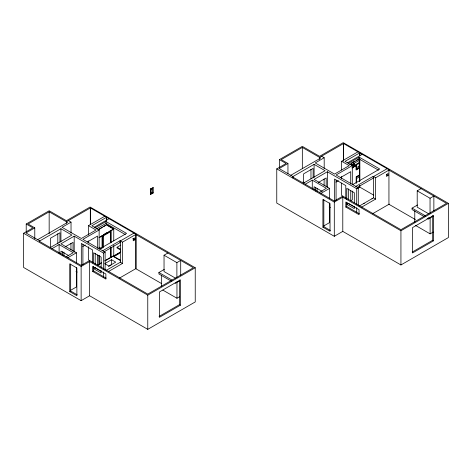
<?xml version="1.0" encoding="UTF-8"?>
<svg xmlns="http://www.w3.org/2000/svg" width="472" height="472" viewBox="0 0 472 472"><rect width="100%" height="100%" fill="white"/><g stroke="black" fill="none" stroke-linecap="round" stroke-linejoin="round"><path stroke-width="0.71" d="M357.758 188.234L359.77 187.077L359.77 185.62L359.67 187.13M26.22 223.999L49.165 210.754L66.404 220.707L90.081 207.037L195.237 267.748L195.237 301.944L147.765 329.35L89.615 295.779L81.131 300.676L23.6 267.459L23.6 233.262L32.934 227.876L26.22 223.999L26.22 232.006M37.636 239.676L67.52 222.418L49.165 211.822L28.072 223.999L34.78 227.876L34.78 238.791M34.78 227.876L25.989 232.95L39.795 240.921M119.339 278.173L136.083 268.503L136.083 234.307L90.388 207.928L66.404 221.775L66.404 223.232M71.03 233.044L71.03 222.129L62.044 227.315L81.367 238.472L96.017 230.012L88.459 225.645L88.459 235.109M50.244 247.576L71.915 235.068L60.929 228.719L39.259 241.233L81.131 265.411L89.615 260.514M150.32 189.054L153.252 187.626L153.252 192.883L150.556 194.44L150.32 189.054L153.252 187.626M88.459 225.645L104.772 216.229M150.951 189.419L152.621 188.723L152.621 192.517L150.951 193.213M52.056 248.626L59.112 244.549L73.225 252.697L66.168 256.774M106.589 217.273L106.584 220.914L106.584 217.279L91.851 225.781L99.144 229.988L99.144 248.909M105.12 269.801L105.12 252.184L103.539 253.098L74.192 236.153L60.929 243.817L76.429 252.762L76.429 262.951M150.863 193.998L153.252 192.883M94.323 227.209L109.05 218.701M95.244 227.74L106.005 221.527L126.555 233.398L99.562 248.98M65.148 246.897L73.036 242.348L73.036 251.169M96.512 228.879L106.005 223.398L125.31 234.549M97.993 229.675L106.584 224.713L113.758 228.855L113.758 240.921M98.607 229.634L102.288 227.504M103.515 226.796L106.584 224.713M99.144 229.988L82.907 239.363L105.12 252.184M87.367 241.953L97.562 236.065L97.562 248.408M82.759 246.526L85.361 245.021M103.315 234.749L107.468 232.348M113.758 228.855L99.026 237.67L113.758 229.168L107.179 225.368M110.843 242.956L110.843 231.557L109.994 231.068M102.129 248.254L102.129 235.434L103.132 236.012L110.843 231.557M67.826 257.73L76.429 252.762M102.648 250.762L120.041 240.72L122.472 242.165L136.083 234.307M133.965 233.079L120.348 240.944L120.348 262.225L122.472 263.453L122.472 242.165M103.893 251.912L120.041 242.59L120.389 242.791M23.6 233.262L81.131 266.479L89.615 261.582L147.765 295.153L195.237 267.748M120.631 250.012L117.074 247.953L117.074 247.245L120.773 245.104M134.892 239.829L133.234 240.785L133.234 238.873L134.892 237.912L134.892 239.829L132.774 238.602M279.389 159.613L302.334 146.367L319.568 156.32L343.244 142.65L448.4 203.361L448.4 237.558L400.934 264.963L342.784 231.392L334.3 236.289L276.763 203.072L276.763 168.876L286.097 163.489L279.389 159.613L279.389 167.619M110.843 247.399L110.843 257.252L110.383 257.163M101.439 262.727L99.026 264.119L99.026 255.57M104.914 260.674L110.843 257.252M97.368 265.347L101.155 263.158M104.949 260.969L120.749 251.841M120.372 260.55L113.687 256.691L113.687 256.331L120.478 252.414M290.799 175.289L320.689 158.031L302.334 147.435L281.241 159.613L287.95 163.489L287.95 173.672M113.687 256.691L119.239 253.482M93.627 267.217L93.627 268.662L95.208 267.748M111.54 259.724L104.749 263.642L108.944 266.06L115.728 262.143L111.54 259.724L111.54 264.709L108.454 266.491M92.648 271.441L105.875 279.076L105.875 274.043L92.648 266.409L92.648 271.441L93.574 270.904L106.17 278.179M287.95 163.489L279.158 168.563L292.959 176.534L292.959 177.991M70.287 290.504L76.429 286.958L76.429 267.317M106.094 270.456L120.69 262.031M69.738 291.578L76.871 295.696L76.871 267.954L69.738 263.836L69.738 291.578L70.664 291.041L77.201 294.817M108.218 271.683L122.472 263.453M361.381 207.297L375.635 199.066L375.635 177.779L389.252 169.92L343.551 143.541L319.568 157.388L319.568 159.571M324.193 168.657L324.193 157.742L315.213 162.934L334.53 174.085L349.186 165.625L341.628 161.265L341.628 169.991M303.413 183.189L325.084 170.681L314.092 164.333L292.422 176.847L334.3 201.025L342.784 196.128M175.655 278.262L164.038 271.553L164.038 255.216L167.855 253.01M341.628 161.265L357.935 151.842M305.225 184.239L312.281 180.162L326.394 188.31L319.337 192.387M359.752 152.887L359.747 155.801L359.747 152.893L345.02 161.394L352.307 165.601L352.307 184.522M358.283 205.414L358.283 187.797L356.702 188.712L327.356 171.773L314.092 179.431L329.592 188.381L329.592 198.565M347.486 162.822L362.219 154.315M171.43 281.206L158.911 273.984L158.911 272.509L164.321 269.388M348.413 163.353L359.168 157.147L379.724 169.011L352.731 184.593M164.038 255.216L176.882 262.627L180.699 260.42L180.699 275.341M351.156 163.282L352.383 162.575M353.611 161.867L354.844 161.158M356.071 160.45L359.139 158.675M318.311 182.511L326.199 177.962L326.199 186.782M349.675 164.492L359.21 158.987M353.469 163.731L359.21 160.415M351.557 165.548L354.313 163.955M352.307 165.601L336.07 174.976L358.283 187.797M354.313 165.377L359.21 162.551M354.313 166.091L359.21 163.265M352.082 167.737L356.319 165.294L356.319 169.832M352.082 168.002L356.319 165.56M356.319 167.784L359.21 166.114M340.53 177.566L350.726 171.684L350.726 184.021M356.319 169.206L359.21 167.536M356.319 169.566L359.21 167.896M359.752 167.849L356.089 169.967L356.089 165.69M335.928 182.139L338.442 180.688M320.995 193.343L329.592 188.381M359.67 174.841L356.165 176.87L356.165 183.171M356.395 177L359.44 175.242M356.395 177.183L359.44 175.425M356.395 178.605L359.44 176.847M175.183 283.377L179.389 280.946M355.817 186.375L373.204 176.333L375.635 177.779M359.263 206.069L373.517 197.839L373.517 176.558L387.128 168.699M357.056 187.526L373.204 178.204L373.747 178.292M276.763 168.876L334.3 202.093L342.784 197.196L400.934 230.767L448.4 203.361M388.061 175.442L386.403 176.398L386.403 174.487L388.061 173.531L388.061 175.442L386.468 174.522M162.84 290.097L176.959 298.251L179.46 296.799M346.79 202.83L346.79 204.276L348.371 203.361L354.637 206.978M345.817 207.055L359.039 214.689L359.039 209.656L345.817 202.022L345.817 207.055L346.743 206.518L359.339 213.792M159.052 316.452L179.525 304.635L180.452 305.166L180.452 279.831L159.359 292.009L159.359 317.343L180.452 305.166M323.45 226.123L329.592 222.577L329.592 202.93M322.901 227.191L330.034 231.309L330.034 203.568L322.901 199.45L322.901 227.191L323.827 226.654L330.365 230.43M363.835 203.52L364.301 203.249M371.889 198.871L372.349 198.6M372.502 213.786L389.252 204.116M428.824 213.875L417.207 207.167L417.207 190.83L421.024 188.623M423.968 216.459L412.074 209.597L412.074 208.128L417.484 205.001M417.207 190.83L430.045 198.24L433.862 196.039L433.862 210.954M427.095 218.27L428.346 218.99L433.154 216.217M415.389 225.356L430.122 233.864L433.255 232.053M412.215 252.066L432.688 240.248L433.615 240.779L433.615 215.444L412.522 227.622L412.522 252.957L433.615 240.779M378.479 170.162L359.168 159.017L359.168 157.147M412.074 208.128L425.844 216.076M321.574 156.232L324.193 157.742M359.747 187.089L373.759 195.172M415.384 219.563L388.94 204.299L388.94 170.103L446.547 203.361L400.934 229.699L341.628 195.461L341.628 183.089M373.517 197.839L375.635 199.066M346.79 204.276L354.313 208.618L354.313 206.447M322.317 191.479L314.092 186.729L314.092 189.673M302.971 182.003L304.245 182.741M329.143 206.996L330.329 207.68M117.074 247.245L120.631 249.299M158.911 272.509L172.056 280.102M68.41 220.619L71.03 222.129M99.061 247.133L101.45 248.514M161.731 283.666L135.771 268.68L135.771 234.484L193.384 267.748L147.765 294.085L88.459 259.842L88.459 246.75M113.687 256.331L120.372 260.19M94.831 267.53L101.474 271.365M93.627 268.662L101.144 272.999L101.144 270.834M68.523 255.499L60.929 251.116L60.929 254.06M75.974 271.382L77.166 272.067M432.688 215.633L432.688 240.248M430.122 217.474L430.122 233.864M430.045 198.24L430.045 213.161M428.346 217.521L428.346 218.99M414.776 210.754L414.776 222.153M400.934 230.767L400.934 264.963M373.553 176.534L373.553 178.404M373.204 176.333L373.204 178.204M359.446 158.498L359.446 168.026M359.44 174.976L359.44 181.283M359.44 185.484L359.44 187.266M359.21 158.633L359.21 168.162M356.702 188.712L356.702 204.718M356.702 207.627L356.702 212.725M356.395 176.734L356.395 183.042M354.313 166.445L354.313 163.69L351.298 165.43L351.298 163.2M354.313 202.836L354.313 192.718L346.79 188.381L346.79 199.219M354.083 164.085L354.083 166.581M353.469 161.949L353.469 164.173M353.469 164.439L353.469 166.935M353.239 162.079L353.239 164.309M353.239 164.575L353.239 167.07M352.307 191.072L352.307 199.798L350.726 200.712L350.726 190.552M351.534 163.07L351.534 165.294M348.371 188.912L348.371 199.75M346.743 202.205L346.743 206.518M345.787 198.565L345.787 185.573L334.489 179.053L334.489 201.426M343.551 143.541L343.551 161.005M343.474 143.588L343.474 161.046M342.784 197.196L342.784 231.392M341.628 176.54L341.628 178.723M336.07 180.139L336.07 200.464M334.3 202.093L334.3 236.289M327.356 171.773L327.356 187.779M324.116 178.965L324.116 185.579M323.827 199.644L323.827 226.654M317.101 188.363L317.101 191.302M315.632 187.313L315.632 190.989M314.092 164.333L314.092 177.431M313.131 177.873L313.131 168.362L303.643 173.843L303.643 183.348M312.281 180.162L312.281 188.894M310.971 169.312L310.971 178.823M302.334 147.435L302.334 168.539M179.525 280.02L179.525 304.635M176.882 262.627L176.882 277.548M176.959 281.861L176.959 298.251M161.607 275.141L161.607 286.539M151.188 189.549L151.188 193.349M150.556 189.183L150.556 194.44M147.765 295.153L147.765 329.35M120.041 240.72L120.041 242.59M113.758 245.328L113.758 255.617L110.979 257.216L110.979 247.664M110.979 230.767L110.979 242.519M110.69 231.469L110.69 242.154M110.69 247.31L110.69 257.163M106.005 221.527L106.005 223.398M103.539 253.098L103.539 269.105M103.539 272.014L103.539 277.111M103.132 236.012L103.132 247.411M102.979 235.746L102.979 247.853M102.282 235.522L102.282 247.635M101.144 267.223L101.144 257.104L93.627 252.762L93.627 262.88M99.144 255.452L99.144 264.184L97.562 265.099L97.562 254.939M95.208 253.299L95.208 264.137M93.574 266.591L93.574 270.904M92.624 262.951L92.624 249.959L81.326 243.434L81.326 265.813M90.388 207.928L90.388 224.66M90.311 207.969L90.311 224.707M89.615 261.582L89.615 295.779M88.459 240.927L88.459 243.109M82.907 244.525L82.907 264.851M81.131 266.479L81.131 300.676M74.192 236.153L74.192 252.166M70.953 243.351L70.953 249.965M70.664 264.031L70.664 291.041M63.932 252.013L63.932 255.688M62.469 251.7L62.469 255.376M60.929 228.719L60.929 241.817M59.962 242.26L59.962 232.749L50.474 238.224L50.474 247.735M59.112 244.549L59.112 253.281M57.802 233.699L57.802 243.941M49.165 211.822L49.165 233.652M359.77 181.254L359.752 158.71L359.747 181.266"/></g></svg>
